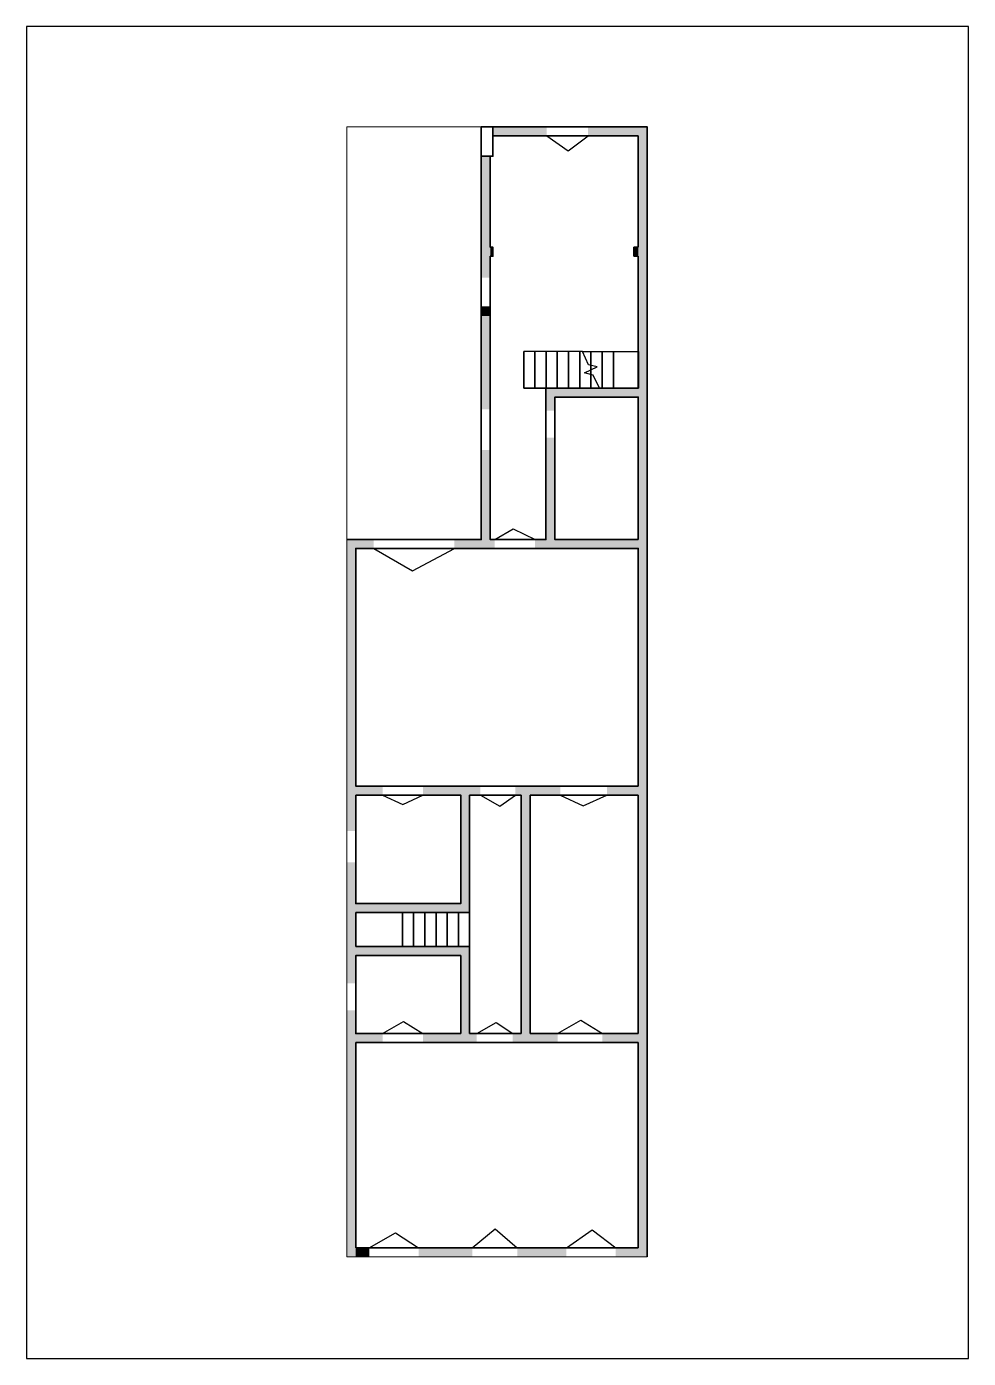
# Paper-space layout 'Layout1' of a CAD drawing. Header units: millimetres. Extents: x 64 to 274, y 59 to 356.
# The model-space entities are those that its viewports show. They can reach past a viewport. Long polylines and large blocks are cut down to what shows.
import ezdxf

# ---------------------------------------------------------------- set-up
doc = ezdxf.new("R2010")
doc.units = ezdxf.units.MM
doc.linetypes.add('Projeção', pattern=[396.875, 238.125, -158.75])
for name, color, linetype, lineweight in [('A-ALV-___-___-EXI', 250, 'Continuous', 35), ('A-ESC-___-___-EXI', 250, 'Continuous', 25), ('A-JAN-___-___-EXI', 250, 'Continuous', 25), ('A-POR-___-___-EXI', 250, 'Continuous', 25)]:
    doc.layers.add(name, color=color, linetype=linetype, lineweight=lineweight)

# ---------------------------------------------------------------- blocks, each defined once
blk = doc.blocks.new('SVG - A4-23033332-Não nomeada')
at = {"layer": 'A-ESC-___-___-EXI'}
for p, q in [((64.29, 356.5), (64.29, 59.5)), ((274.29, 356.5), (64.29, 356.5)), ((274.29, 59.5), (274.29, 356.5)), ((64.29, 59.5), (274.29, 59.5))]:
    blk.add_line(p, q, dxfattribs=at)

msp = doc.modelspace()

# ---------------------------------------------------------------- hatches: boundary and pattern name
at = {"layer": 'A-ALV-___-___-EXI'}
for points in [[(2119, -591), (3319, -591), (3319, -391), (2119, -391)], [(5359, -591), (5359, -391), (4239, -391), (4239, -591)], [(5559, -25591), (5559, -391), (5359, -391), (5359, -25591)], [(2059, -3749), (2059, -1043), (1859, -1043), (1859, -3749)], [(2119, -3274), (2119, -3074), (2059, -3074), (2059, -3274)], [(5359, -3274), (5359, -3074), (5259, -3074), (5259, -3274)], [(2059, -4609), (2059, -4389), (1859, -4389), (1859, -4609)], [(1859, -6691), (2059, -6691), (2059, -4609), (1859, -4609)], [(3299, -6716), (3499, -6716), (3499, -6216), (3299, -6216)], [(5359, -6416), (5359, -6216), (3499, -6216), (3499, -6416)], [(3299, -9591), (3499, -9591), (3499, -7316), (3299, -7316)], [(1859, -9591), (2059, -9591), (2059, -7591), (1859, -7591)], [(-1141, -9791), (-541, -9791), (-541, -9591), (-1141, -9591)], [(-941, -16091), (-941, -9791), (-1141, -9791), (-1141, -16091)], [(1259, -9791), (2159, -9791), (2159, -9591), (1259, -9591)], [(3059, -9791), (5359, -9791), (5359, -9591), (3059, -9591)], [(-341, -15291), (-341, -15091), (-941, -15091), (-941, -15291)], [(1599, -15291), (1839, -15291), (1839, -15091), (559, -15091), (559, -15291), (1399, -15291)], [(2619, -15291), (3619, -15291), (3619, -15091), (2619, -15091)], [(5359, -15291), (5359, -15091), (4659, -15091), (4659, -15291)], [(1399, -17711), (1599, -17711), (1599, -15291), (1399, -15291)], [(2949, -20611), (2949, -15291), (2749, -15291), (2749, -20611)], [(-941, -19491), (-941, -16791), (-1141, -16791), (-1141, -19491)], [(-941, -17911), (1599, -17911), (1599, -17711), (-941, -17711)], [(-941, -18871), (1399, -18871), (1399, -18671), (-941, -18671)], [(1599, -20611), (1599, -18671), (1399, -18671), (1399, -20611)], [(-941, -25591), (-941, -20091), (-1141, -20091), (-1141, -25591)], [(-341, -20811), (-341, -20611), (-941, -20611), (-941, -20811)], [(1759, -20811), (1759, -20611), (559, -20611), (559, -20811)], [(2559, -20811), (3559, -20811), (3559, -20611), (2559, -20611)], [(4559, -20811), (5359, -20811), (5359, -20611), (4559, -20611)], [(-941, -25591), (-641, -25591), (-641, -25391), (-941, -25391)], [(1659, -25591), (1659, -25391), (459, -25391), (459, -25591)], [(3759, -25591), (3759, -25391), (2659, -25391), (2659, -25591)], [(5359, -25591), (5359, -25391), (4859, -25391), (4859, -25591)]]:
    msp.add_hatch(color=11, dxfattribs=at).paths.add_polyline_path(points)

# ---------------------------------------------------------------- linework, layer by layer
at = {"layer": 'A-ALV-___-___-EXI', "color": 7, "lineweight": 35}
for p, q in [((2119, -591), (5359, -591)), ((5359, -591), (5359, -3074)), ((5359, -3074), (5259, -3074)), ((5259, -3074), (5259, -3274)), ((5259, -3274), (5359, -3274)), ((5359, -3274), (5359, -6216)), ((5359, -6216), (3299, -6216)), ((1599, -15291), (2749, -15291)), ((1599, -17911), (1599, -15291)), ((2749, -15291), (2749, -20611)), ((2949, -20611), (2949, -15291)), ((2949, -15291), (5359, -15291)), ((5359, -15291), (5359, -20611)), ((-941, -18671), (-941, -17911)), ((-941, -17911), (1599, -17911)), ((1599, -18671), (-941, -18671)), ((1599, -20611), (1599, -18671)), ((2749, -20611), (1599, -20611)), ((5359, -20611), (2949, -20611)), ((-941, -25391), (-941, -20811)), ((-941, -20811), (5359, -20811)), ((5359, -20811), (5359, -25391)), ((5359, -25391), (-941, -25391))]:
    msp.add_line(p, q, dxfattribs=at)
at = {"layer": 'A-ALV-___-___-EXI', "linetype": 'Continuous'}
for p, q in [((5364, -5401), (5364, -6216)), ((4804, -6216), (4554, -6216)), ((5364, -6216), (4804, -6216))]:
    msp.add_line(p, q, dxfattribs=at)
at = {"layer": 'A-ALV-___-___-EXI', "color": 7, "lineweight": 35}
for points in [[(1859, -1043), (1859, -9591), (-1141, -9591), (-1141, -25591), (5559, -25591), (5559, -391), (2119, -391)], [(3299, -6216), (3299, -9591), (2059, -9591), (2059, -3274), (2119, -3274), (2119, -3074), (2059, -3074), (2059, -1043)]]:
    msp.add_lwpolyline(points, dxfattribs=at)
at = {"layer": 'A-ALV-___-___-EXI'}
msp.add_lwpolyline([(1859, -391), (1859, -1043), (2119, -1043), (2119, -391)], close=True, dxfattribs=at)
at = {"layer": 'A-ALV-___-___-EXI', "color": 7, "lineweight": 35}
for points in [[(5359, -9591), (3499, -9591), (3499, -6416), (5359, -6416)], [(5359, -15091), (-941, -15091), (-941, -9791), (5359, -9791)], [(-941, -15291), (1399, -15291), (1399, -17711), (-941, -17711)], [(1399, -20611), (-941, -20611), (-941, -18871), (1399, -18871)]]:
    msp.add_lwpolyline(points, close=True, dxfattribs=at)
at = {"layer": 'A-ESC-___-___-EXI', "linetype": 'Projeção'}
for p, q in [((3054, -5401), (2804, -5401)), ((2804, -5401), (2804, -6216)), ((3304, -5401), (3054, -5401)), ((3554, -5401), (3304, -5401)), ((3804, -5401), (3554, -5401)), ((4054, -5401), (3804, -5401)), ((4114, -5401), (4054, -5401)), ((99, -18671), (99, -17911)), ((99, -17911), (99, -18671))]:
    msp.add_line(p, q, dxfattribs=at)
at = {"layer": 'A-ESC-___-___-EXI', "color": 7, "lineweight": 35}
for p, q in [((2804, -6216), (2804, -5401)), ((3054, -6216), (3054, -5401)), ((3054, -5401), (3054, -6216)), ((3054, -6216), (2804, -6216)), ((3299, -6216), (3054, -6216)), ((1599, -18671), (1599, -17911)), ((1599, -17911), (1599, -18671))]:
    msp.add_line(p, q, dxfattribs=at)
at = {"layer": 'A-ESC-___-___-EXI'}
for p, q in [((3304, -5401), (3304, -6216)), ((3304, -6216), (3304, -5401)), ((3554, -5401), (3554, -6216)), ((3554, -6216), (3554, -5401)), ((3804, -5401), (3804, -6216)), ((3804, -6216), (3804, -5401)), ((4054, -5401), (4054, -6216)), ((4054, -6216), (4054, -5401)), ((4304, -5401), (4304, -5708)), ((4304, -5708), (4304, -5401)), ((4304, -5708), (4304, -5808)), ((4304, -5808), (4304, -5708)), ((4304, -5808), (4304, -5909)), ((4304, -5909), (4304, -5808)), ((4304, -5909), (4304, -6216)), ((4304, -6216), (4304, -5909)), ((349, -18671), (349, -17911)), ((349, -17911), (349, -18671)), ((599, -18671), (599, -17911)), ((599, -17911), (599, -18671)), ((849, -18671), (849, -17911)), ((849, -17911), (849, -18671)), ((1099, -18671), (1099, -17911)), ((1099, -17911), (1099, -18671)), ((1349, -18671), (1349, -17911)), ((1349, -17911), (1349, -18671))]:
    msp.add_line(p, q, dxfattribs=at)
at = {"layer": 'A-ESC-___-___-EXI', "linetype": 'Continuous'}
for p, q in [((4251, -5695), (4114, -5401)), ((4114, -5401), (4804, -5401)), ((4554, -6216), (4554, -5401)), ((4554, -5401), (4554, -6216)), ((4804, -5401), (4804, -6216)), ((4804, -6216), (4804, -5401)), ((4804, -5401), (5364, -5401)), ((4163, -5874), (4446, -5742)), ((4357, -5922), (4163, -5874)), ((4446, -5742), (4251, -5695)), ((4494, -6216), (4357, -5922))]:
    msp.add_line(p, q, dxfattribs=at)
at = {"layer": 'A-JAN-___-___-EXI'}
for points in [[(3319, -591), (3794, -923), (4239, -591)], [(2159, -9591), (2571, -9353), (3059, -9591)], [(-541, -9791), (325, -10291), (1259, -9791)], [(-641, -25391), (-52, -25051), (459, -25391)], [(1659, -25391), (2165, -24967), (2659, -25391)], [(3759, -25391), (4332, -24989), (4859, -25391)]]:
    msp.add_lwpolyline(points, dxfattribs=at)
at = {"layer": 'A-POR-___-___-EXI'}
for p, q in [((3559, -20611), (4079, -20311)), ((4079, -20311), (4559, -20611))]:
    msp.add_line(p, q, dxfattribs=at)
for points in [[(-341, -15291), (112, -15502), (559, -15291)], [(1839, -15291), (2272, -15541), (2619, -15291)], [(3619, -15291), (4127, -15527), (4659, -15291)], [(-341, -20611), (127, -20341), (559, -20611)], [(1759, -20611), (2192, -20361), (2559, -20611)]]:
    msp.add_lwpolyline(points, dxfattribs=at)

psp = doc.layouts.get("Layout1")

# ---------------------------------------------------------------- block references
at = {"layer": 'A-JAN-___-___-EXI'}
psp.add_blockref('SVG - A4-23033332-Não nomeada', (0, 0), dxfattribs=at)

# ---------------------------------------------------------------- viewports
at = {"layer": 'A-POR-___-___-EXI'}
psp.add_viewport(center=(169.18, 208.12), size=(67, 252), view_center_point=(2209.06, -12990.78), view_height=25200, dxfattribs=at)

doc.saveas('drawing.dxf')
